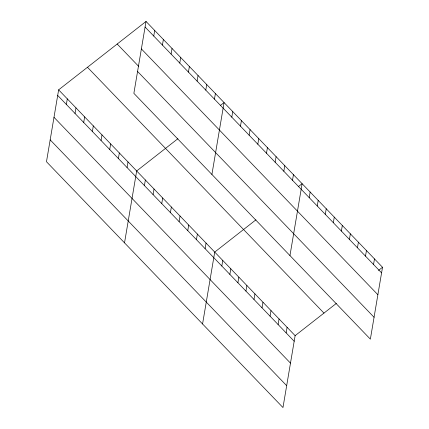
<?xml version="1.0" encoding="UTF-8"?>
<svg xmlns="http://www.w3.org/2000/svg" width="429" height="429" viewBox="0 0 429 429"><rect width="100%" height="100%" fill="white"/><g stroke="black" fill="none" stroke-linecap="round" stroke-linejoin="round"><path stroke-width="0.64" d="M146.026 21.45L133.869 93.34L370.366 339.157L382.523 267.267L146.026 21.45L58.634 89.843L46.477 161.733L282.974 407.55L295.131 335.66L336.352 303.405M66.361 104.445L67.305 98.858M75.032 113.46L75.981 107.872M83.703 122.474L84.652 116.886M92.374 131.488L93.324 125.901M101.051 140.503L101.995 134.91M109.722 149.512L110.666 143.924M118.393 158.526L119.337 152.939M127.064 167.541L128.008 161.953M153.754 36.052L154.697 30.464M124.523 242.852L136.679 170.967L177.901 138.706M162.425 45.066L163.369 39.479M144.407 185.569L145.351 179.976M171.096 54.081L172.04 48.488M153.078 194.578L154.022 188.991M179.767 63.09L180.711 57.502M161.749 203.593L162.693 198.005M188.438 72.104L189.382 66.516M170.42 212.607L171.364 207.019M197.109 81.119L198.053 75.531M179.091 221.621L180.035 216.034M205.781 90.133L206.73 84.545M187.763 230.636L188.706 225.043M214.452 99.147L215.401 93.554M196.434 239.645L197.383 234.057M211.91 174.458L224.072 102.569L220.527 105.341M205.105 248.659L206.054 243.071M231.794 117.171L232.743 111.583M202.563 323.97L214.725 252.086L255.941 219.825M240.471 126.185L241.414 120.597M221.82 266.034L222.764 260.441M249.142 135.199L250.086 129.612M229.858 274.388L230.807 268.801M257.813 144.214L258.757 138.621M237.902 282.749L238.846 277.155M266.484 153.223L267.428 147.635M245.94 291.103L246.889 285.516M275.155 162.237L276.099 156.649M253.984 299.463L254.928 293.876M283.826 171.251L284.77 165.664M262.022 307.818L262.972 302.231M292.498 180.266L293.441 174.678M270.066 316.178L271.01 310.591M278.105 324.538L279.048 318.945M289.956 255.577L302.113 183.687L298.573 186.459M286.148 332.893L287.092 327.306M309.207 197.635L310.156 192.047M317.251 205.995L318.195 200.407M325.289 214.35L326.238 208.762M333.333 222.71L334.277 217.122M341.371 231.065L342.321 225.477M349.415 239.425L350.359 233.837M357.454 247.785L358.403 242.192M365.497 256.14L366.441 250.552M373.536 264.5L374.479 258.912M378.475 270.436L382.523 267.267M145.082 27.038L381.579 272.855M141.382 48.917L377.879 294.734M117.187 44.021L138.637 66.318M137.57 71.461L374.067 317.278M87.473 67.273L323.97 313.095M58.634 89.843L295.131 335.66M57.69 95.436L294.187 341.253M53.99 117.31L290.487 363.132M50.177 139.854L286.674 385.671"/></g></svg>
